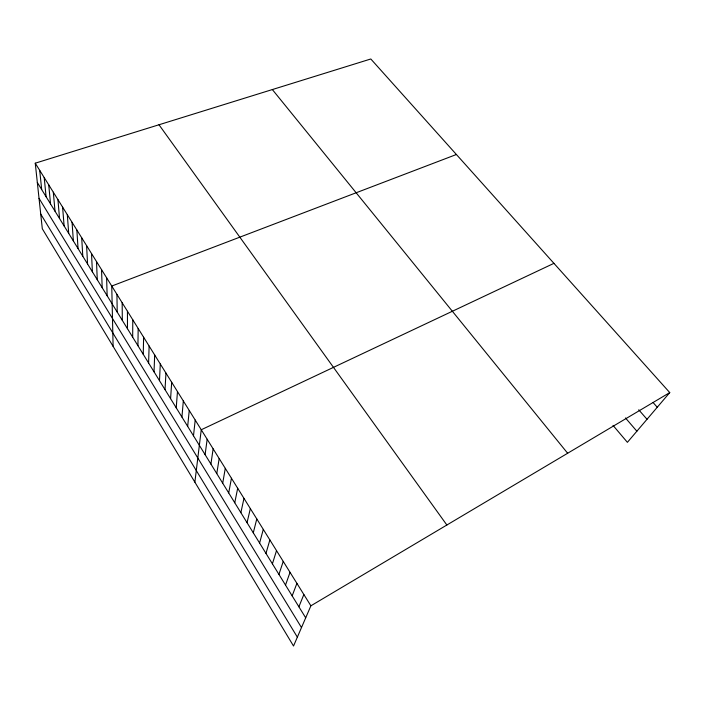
<?xml version="1.0" encoding="UTF-8"?>
<svg xmlns="http://www.w3.org/2000/svg" width="705" height="705" viewBox="0 0 705 705"><rect width="100%" height="100%" fill="white"/><g stroke="black" fill="none" stroke-linecap="round" stroke-linejoin="round"><path stroke-width="1.06" d="M132.681 337.166L132.787 319.814M137.933 345.697L138.171 328.477M143.247 354.307L143.617 337.219M148.605 363.005L149.116 346.049M154.025 371.791L154.677 354.967M159.489 380.656L160.291 363.983M165.014 389.618L165.957 373.086M170.592 398.669L171.685 382.286M176.224 407.816L177.475 391.583M181.925 417.043L183.326 400.978M187.671 426.375L189.24 410.469M193.487 435.805L195.215 420.065M194.871 482.167L201.251 429.759L553.927 263.344M205.102 454.654L207.164 439.25M210.91 464.075L213.139 448.856M216.779 473.593L219.176 458.55M222.709 483.216L225.283 468.349M228.702 492.927L231.451 478.254M234.756 502.744L237.682 488.265M240.863 512.667L243.983 498.373M247.041 522.687L250.345 508.605M253.289 532.813L256.787 518.933M259.599 543.044L263.291 529.385M265.97 553.39L269.865 539.942M272.412 563.841L276.519 550.623M278.933 574.408L283.234 561.418M285.516 585.088L290.037 572.328M292.17 595.884L296.902 583.361M298.894 606.793L303.855 594.526M669.75 392.588L310.887 605.807L293.527 646.018L42.309 228.773L35.25 163.19L370.804 58.982L669.75 392.588L627.397 442.335L613.042 425.423M456.399 154.501L111.751 286.045L113.108 346.358M653.006 402.44L657.254 407.261M638.739 409.79L647.014 419.29M625.476 417.95L636.871 431.213M272.35 89.561L567.648 453.253M158.995 124.767L446.864 525.014M35.25 163.19L310.887 605.807M37.33 182.498L305.697 617.827M39.039 198.352L301.484 627.573M40.731 214.073L297.351 637.153M39.7 170.346L41.692 189.583M44.203 177.563L46.098 196.721M48.733 184.851L50.54 203.93M53.316 192.201L55.016 211.2M57.933 199.621L59.546 218.532M62.604 207.111L64.111 225.944M67.31 214.672L68.711 233.417M72.06 222.304L73.364 240.951M76.854 230.006L78.052 248.565M81.701 237.788L82.793 256.241M86.592 245.631L87.57 263.996M91.527 253.562L92.39 271.822M96.506 261.564L97.264 279.726M101.538 269.645L102.181 287.693M106.622 277.805L107.142 295.748M116.933 294.364L117.206 312.077M122.168 302.762L122.318 320.361M127.446 311.249L127.473 328.724"/></g></svg>
